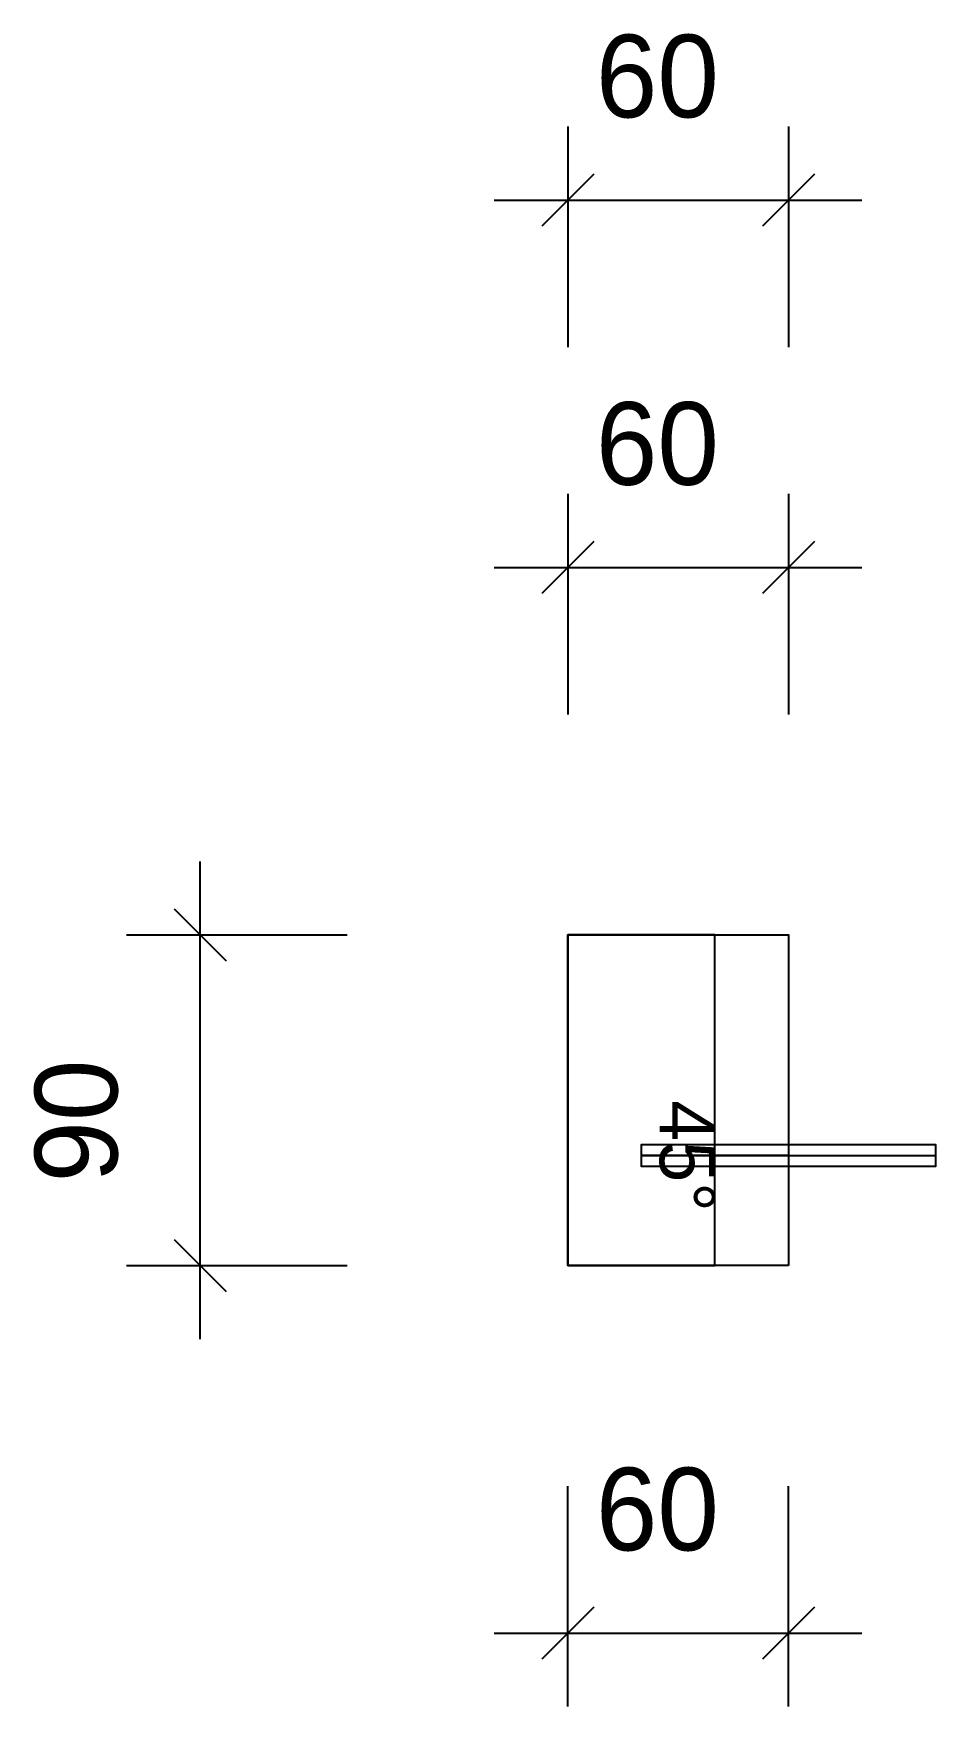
# Model space of a CAD drawing. Header units: millimetres. Extents: x -145 to 100, y -120 to 335.
import ezdxf
from ezdxf.enums import TextEntityAlignment as Align

# ---------------------------------------------------------------- set-up
doc = ezdxf.new("R2010")
doc.units = ezdxf.units.MM
for name, color, linetype in [('CONTOUR', 7, 'CONTINUOUS'), ('CUT_MITRE', 7, 'CONTINUOUS'), ('DIMLINES', 7, 'CONTINUOUS'), ('DIMLINESTEXT', 7, 'CONTINUOUS'), ('DRILLINGSSIDE', 7, 'CONTINUOUS')]:
    doc.layers.add(name, color=color, linetype=linetype)

msp = doc.modelspace()

# ---------------------------------------------------------------- linework, layer by layer
at = {"layer": 'CONTOUR', "color": 0, "linetype": '0'}
msp.add_lwpolyline([(59.999, 0), (0, 0), (0, 90), (59.999, 90), (59.999, 0)], dxfattribs=at)
at = {"layer": 'CUT_MITRE', "color": 1, "linetype": '1'}
msp.add_lwpolyline([(40, 0), (40, 45), (40, 90), (0, 90), (0, 0), (40, 0)], dxfattribs=at)
at = {"layer": 'DIMLINES', "color": 0}
for p, q in [((0, 310), (0, 250)), ((59.999, 310), (59.999, 250)), ((7.071, 297.071), (-7.071, 282.929)), ((67.07, 297.071), (52.928, 282.929)), ((-20, 290), (79.999, 290)), ((0, 210), (0, 150)), ((59.999, 210), (59.999, 150)), ((7.071, 197.071), (-7.071, 182.929)), ((67.07, 197.071), (52.928, 182.929)), ((-20, 190), (79.999, 190)), ((-100, -20), (-100, 110)), ((-107.071, 97.071), (-92.929, 82.929)), ((-120, 90), (-60, 90)), ((-107.071, 7.071), (-92.929, -7.071)), ((-120, 0), (-60, 0)), ((0, -120), (0, -60)), ((59.999, -120), (59.999, -60)), ((7.071, -92.929), (-7.071, -107.071)), ((67.07, -92.929), (52.928, -107.071)), ((-20, -100), (79.999, -100))]:
    msp.add_line(p, q, dxfattribs=at)
at = {"layer": 'DRILLINGSSIDE', "color": 3}
for p, q in [((59.999, 30), (19.999, 30)), ((20, 30), (60, 30)), ((20, 30), (100, 30))]:
    msp.add_line(p, q, dxfattribs=at)
at = {"layer": 'DRILLINGSSIDE', "color": 3, "linetype": '3'}
for points in [[(59.999, 27), (19.999, 27), (19.999, 33), (59.999, 33)], [(20, 33), (60, 33), (60, 27), (20, 27)], [(20, 33), (100, 33), (100, 27), (20, 27)]]:
    msp.add_lwpolyline(points, dxfattribs=at)

# ---------------------------------------------------------------- texts
at = {"layer": 'DIMLINESTEXT'}
for p in [(7.619, 335), (7.619, 235)]:
    msp.add_text('60', height=22.5, dxfattribs=at).set_placement(p, align=Align.TOP_LEFT)
for s, height, rotation, p in [('90', 22.5, 90, (-145, 22.619)), ('45°', 15, 270, (40, 45)), ('60', 22.5, -360, (7.619, -55))]:
    msp.add_text(s, height=height, rotation=rotation, dxfattribs=at).set_placement(p, align=Align.TOP_LEFT)

doc.saveas('drawing.dxf')
